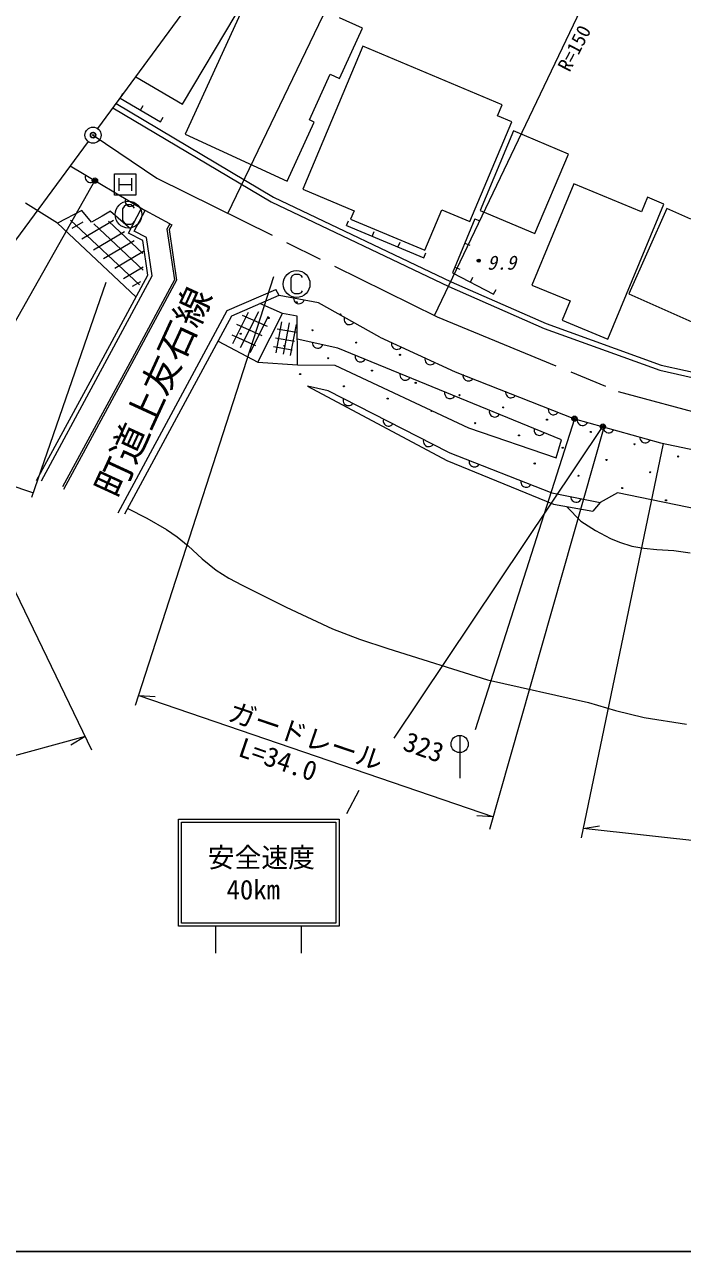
# Model space of a CAD drawing. Units: millimetres, scale not verified. Extents: x 40000 to 680000, y 20000 to 380000.
# Drawn here: x 275240 to 336668, y 205000 to 319471 of the extents above; entities that cross this region are included whole.
import ezdxf
from ezdxf.enums import TextEntityAlignment as Align

# ---------------------------------------------------------------- set-up
doc = ezdxf.new("R2010")
doc.units = ezdxf.units.MM
doc.header["$LTSCALE"] = 1000
doc.header["$PDMODE"] = 32
doc.header["$PDSIZE"] = 500
doc.linetypes.add('CHAIN', pattern=[18.5, 12, -1.5, 3.5, -1.5])
for name, color, linetype, lineweight in [('M-BGD', 7, 'Continuous', 13), ('M-BGD-EXST', 7, 'Continuous', 13), ('M-BMK', 2, 'CHAIN', 13), ('M-BMK-OTRS', 5, 'Continuous', 13), ('M-BMK-SRVR', 3, 'Continuous', 13), ('M-STR-HTXT', 7, 'Continuous', 13), ('M-STR-STRC', 7, 'Continuous', 13), ('M-TTL-BAND', 7, 'Continuous', 25)]:
    doc.layers.add(name, color=color, linetype=linetype, lineweight=lineweight)
doc.layers.add('M-BMK-HTXT', color=7, linetype='Continuous')
doc.layers.add('M-OTRS', color=6, linetype='Continuous')
doc.styles.add('ＭＳ ゴシック', font='')
doc.styles.get('ＭＳ ゴシック').set_extended_font_data('MS Gothic')

msp = doc.modelspace()

# ---------------------------------------------------------------- linework, layer by layer
at = {"layer": 'M-BGD'}
for p, q in [((296711, 323375), (290235, 309239)), ((289976, 312029), (294991, 320429)), ((306781, 319137), (304658, 320109)), ((304632, 314445), (306781, 319137)), ((306824, 317442), (301224, 304102)), ((319829, 311982), (306824, 317442)), ((301835, 310582), (303783, 314834)), ((303783, 314834), (304632, 314445)), ((285646, 314603), (289976, 312029)), ((284167, 312593), (284418, 313026)), ((284167, 312593), (287947, 310396)), ((283500, 311686), (298257, 302920)), ((283797, 312091), (298492, 303362)), ((286057, 311495), (286308, 311927)), ((319397, 310952), (319829, 311982)), ((287947, 310396), (288199, 310829)), ((299771, 304871), (302292, 310373)), ((302292, 310373), (301835, 310582)), ((316818, 301095), (320722, 310395)), ((320722, 310395), (319397, 310952)), ((290235, 309239), (299771, 304871)), ((320894, 309546), (317770, 302119)), ((326018, 307391), (320894, 309546)), ((322894, 299963), (326018, 307391)), ((279504, 306278), (286505, 302128)), ((280937, 305421), (280910, 305298)), ((280910, 305298), (280910, 305181)), ((280910, 305181), (280945, 305044)), ((280945, 305044), (281000, 304941)), ((281000, 304941), (281082, 304845)), ((281082, 304845), (281219, 304763)), ((281219, 304763), (281343, 304736)), ((281343, 304736), (281460, 304736)), ((281460, 304736), (281597, 304771)), ((281597, 304771), (281700, 304826)), ((281700, 304826), (281795, 304908)), ((326515, 304617), (322597, 295169)), ((332830, 301999), (326515, 304617)), ((298492, 303362), (315064, 295481)), ((301224, 304102), (306009, 302093)), ((333394, 303358), (332830, 301999)), ((334920, 302725), (333394, 303358)), ((278316, 300930), (275325, 302798)), ((284663, 303195), (284635, 303071)), ((284635, 303071), (284635, 302954)), ((284635, 302954), (284670, 302817)), ((284670, 302817), (284725, 302715)), ((284725, 302715), (284808, 302619)), ((284808, 302619), (284945, 302537)), ((284941, 300008), (286160, 302332)), ((284945, 302537), (285068, 302509)), ((285068, 302509), (285185, 302510)), ((285185, 302510), (285322, 302544)), ((285322, 302544), (285425, 302599)), ((285425, 302599), (285521, 302682)), ((298257, 302920), (314855, 295026)), ((329694, 290120), (334920, 302725)), ((335202, 302311), (331653, 294355)), ((337434, 301315), (335202, 302311)), ((280600, 302135), (278316, 300930)), ((279533, 301210), (285974, 295176)), ((283541, 301181), (280598, 299435)), ((281490, 301022), (280600, 302135)), ((282501, 301597), (281490, 301022)), ((283260, 302047), (282501, 301597)), ((283093, 301121), (286296, 298121)), ((283260, 302047), (285151, 300408)), ((285484, 300182), (286505, 302128)), ((288805, 300888), (286505, 302128)), ((305300, 300707), (305492, 301168)), ((305661, 301326), (312610, 298409)), ((306009, 302093), (305678, 301306)), ((312610, 298409), (314199, 302195)), ((314199, 302195), (316818, 301095)), ((317272, 301334), (315204, 296319)), ((317272, 301334), (317734, 301143)), ((317770, 302119), (322894, 299963)), ((278316, 300930), (285646, 294065)), ((280685, 301046), (279656, 300435)), ((284568, 300144), (281686, 298435)), ((281710, 300886), (286329, 296560)), ((286276, 299334), (284941, 300008)), ((286642, 299597), (285484, 300182)), ((288805, 300888), (288529, 300374)), ((288529, 300374), (289237, 295653)), ((288981, 300794), (288736, 300338)), ((288736, 300338), (289444, 295616)), ((288805, 300888), (288981, 300794)), ((305300, 300707), (312508, 297698)), ((307702, 299704), (307895, 300165)), ((285465, 299294), (282628, 297611)), ((286741, 296091), (286276, 299334)), ((287156, 296017), (286642, 299597)), ((310105, 298701), (310298, 299162)), ((316343, 299082), (316806, 298891)), ((286344, 298292), (283657, 296699)), ((312508, 297698), (312701, 298159)), ((286308, 296841), (284481, 295757)), ((315415, 296831), (315877, 296640)), ((281550, 286483), (286741, 296091)), ((281902, 286293), (287156, 296017)), ((289237, 295653), (285277, 288326)), ((286065, 295472), (285305, 295022)), ((289444, 295616), (285453, 288231)), ((315064, 295481), (323946, 291568)), ((315204, 296319), (319027, 294313)), ((316870, 295445), (317103, 295887)), ((294159, 292776), (298715, 294748)), ((294588, 292308), (299008, 294221)), ((299022, 294195), (298715, 294748)), ((302672, 293493), (299022, 294195)), ((314855, 295026), (323761, 291104)), ((319027, 294313), (319259, 294756)), ((322597, 295169), (326172, 293687)), ((331653, 294355), (337834, 291597)), ((299311, 292506), (297210, 293439)), ((300356, 293938), (300373, 293813)), ((300373, 293813), (300413, 293703)), ((300413, 293703), (300492, 293586)), ((300492, 293586), (300579, 293508)), ((300579, 293508), (300689, 293447)), ((300689, 293447), (300846, 293416)), ((300846, 293416), (300972, 293433)), ((300972, 293433), (301081, 293473)), ((301081, 293473), (301198, 293552)), ((301198, 293552), (301276, 293639)), ((301276, 293639), (301338, 293749)), ((308397, 290308), (302672, 293493)), ((326172, 293687), (325427, 291889)), ((288707, 282696), (294159, 292776)), ((289235, 282411), (294588, 292308)), ((294691, 289698), (296164, 292634)), ((295416, 289335), (297108, 292708)), ((297914, 291306), (295589, 292338)), ((296309, 288864), (298011, 292257)), ((297030, 287959), (299311, 292506)), ((300687, 292265), (299311, 292506)), ((300726, 287710), (300687, 292265)), ((305097, 292143), (305074, 292019)), ((305074, 292019), (305078, 291903)), ((305078, 291903), (305117, 291767)), ((297418, 290437), (295063, 291483)), ((299238, 291743), (298690, 288844)), ((300624, 290730), (298816, 291048)), ((299955, 291639), (299401, 288707)), ((300601, 291490), (300051, 288582)), ((305117, 291767), (305175, 291665)), ((305175, 291665), (305260, 291572)), ((305260, 291572), (305400, 291494)), ((305400, 291494), (305524, 291471)), ((305524, 291471), (305641, 291475)), ((305641, 291475), (305777, 291514)), ((305777, 291514), (305878, 291572)), ((305878, 291572), (305971, 291657)), ((323761, 291104), (334542, 287217)), ((323946, 291568), (334682, 287698)), ((325427, 291889), (329694, 290120)), ((293307, 289939), (297030, 287959)), ((296847, 289494), (294612, 290487)), ((300451, 289911), (298679, 290222)), ((304481, 289283), (300705, 290117)), ((302105, 289808), (302118, 289682)), ((302118, 289682), (302155, 289572)), ((308397, 290308), (315449, 287076)), ((309507, 289799), (309494, 289673)), ((309494, 289673), (309507, 289557)), ((300240, 289099), (298473, 289409)), ((302155, 289572), (302231, 289452)), ((302231, 289452), (302316, 289372)), ((302316, 289372), (302424, 289307)), ((302424, 289307), (302581, 289273)), ((302581, 289273), (302706, 289286)), ((302706, 289286), (302817, 289323)), ((302817, 289323), (302936, 289399)), ((302936, 289399), (303016, 289484)), ((303016, 289484), (303081, 289592)), ((325375, 280709), (304481, 289283)), ((306108, 288616), (306099, 288489)), ((306099, 288489), (306117, 288374)), ((309507, 289557), (309556, 289424)), ((309556, 289424), (309622, 289328)), ((309622, 289328), (309714, 289242)), ((309714, 289242), (309860, 289175)), ((309860, 289175), (309985, 289162)), ((309985, 289162), (310101, 289174)), ((310101, 289174), (310234, 289224)), ((310234, 289224), (310330, 289290)), ((310330, 289290), (310416, 289382)), ((285277, 288326), (278801, 276352)), ((285453, 288231), (278878, 276075)), ((297030, 287959), (300726, 287710)), ((300726, 287710), (304202, 287681)), ((304202, 287681), (316679, 281832)), ((306117, 288374), (306171, 288244)), ((306171, 288244), (306241, 288150)), ((306241, 288150), (306337, 288068)), ((306337, 288068), (306485, 288007)), ((306485, 288007), (306611, 287998)), ((306611, 287998), (306726, 288016)), ((306726, 288016), (306857, 288070)), ((306857, 288070), (306950, 288140)), ((306950, 288140), (307033, 288236)), ((312637, 288364), (312623, 288239)), ((312623, 288239), (312636, 288123)), ((312636, 288123), (312685, 287990)), ((312685, 287990), (312751, 287894)), ((312751, 287894), (312844, 287807)), ((312844, 287807), (312989, 287741)), ((312989, 287741), (313115, 287727)), ((313115, 287727), (313231, 287740)), ((313231, 287740), (313364, 287789)), ((313364, 287789), (313460, 287855)), ((313460, 287855), (313546, 287948)), ((334682, 287698), (351617, 283903)), ((276370, 276926), (281550, 286483)), ((276813, 276904), (281902, 286293)), ((310287, 286901), (310278, 286774)), ((310278, 286774), (310296, 286659)), ((310296, 286659), (310350, 286529)), ((310350, 286529), (310420, 286435)), ((310420, 286435), (310516, 286353)), ((310516, 286353), (310664, 286292)), ((310664, 286292), (310790, 286283)), ((310790, 286283), (310905, 286301)), ((310905, 286301), (311036, 286355)), ((311036, 286355), (311129, 286425)), ((311129, 286425), (311212, 286521)), ((315449, 287076), (326587, 282695)), ((316180, 286833), (316173, 286707)), ((316173, 286707), (316192, 286591)), ((316192, 286591), (316248, 286462)), ((316248, 286462), (316319, 286369)), ((316319, 286369), (316415, 286287)), ((316415, 286287), (316564, 286228)), ((316564, 286228), (316690, 286221)), ((316690, 286221), (316805, 286240)), ((316805, 286240), (316935, 286296)), ((316935, 286296), (317028, 286367)), ((317028, 286367), (317109, 286463)), ((334542, 287217), (351524, 283411)), ((303575, 285299), (301645, 285722)), ((301645, 285722), (314663, 278800)), ((314804, 279570), (303575, 285299)), ((314465, 285186), (314457, 285060)), ((314457, 285060), (314474, 284944)), ((320157, 285252), (320150, 285125)), ((320150, 285125), (320169, 285010)), ((305001, 284571), (304982, 284446)), ((304982, 284446), (304990, 284330)), ((304990, 284330), (305033, 284195)), ((305033, 284195), (305095, 284097)), ((305095, 284097), (305184, 284006)), ((305184, 284006), (305327, 283934)), ((305327, 283934), (305452, 283915)), ((305452, 283915), (305568, 283923)), ((305568, 283923), (305702, 283966)), ((305702, 283966), (305801, 284028)), ((305801, 284028), (305892, 284117)), ((314474, 284944), (314529, 284814)), ((314529, 284814), (314599, 284720)), ((314599, 284720), (314694, 284638)), ((314694, 284638), (314842, 284577)), ((314842, 284577), (314969, 284568)), ((314969, 284568), (315084, 284586)), ((315084, 284586), (315214, 284641)), ((315214, 284641), (315308, 284710)), ((315308, 284710), (315390, 284806)), ((320169, 285010), (320225, 284880)), ((320225, 284880), (320295, 284788)), ((320295, 284788), (320392, 284706)), ((320392, 284706), (320541, 284647)), ((320541, 284647), (320667, 284640)), ((320667, 284640), (320782, 284659)), ((320782, 284659), (320912, 284715)), ((320912, 284715), (321005, 284785)), ((321005, 284785), (321086, 284882)), ((318644, 283471), (318635, 283345)), ((318635, 283345), (318653, 283229)), ((318653, 283229), (318708, 283099)), ((318708, 283099), (318777, 283005)), ((318777, 283005), (318873, 282923)), ((318873, 282923), (319021, 282862)), ((319021, 282862), (319147, 282854)), ((319147, 282854), (319263, 282871)), ((319263, 282871), (319393, 282926)), ((319393, 282926), (319487, 282995)), ((319487, 282995), (319569, 283091)), ((324134, 283670), (324127, 283544)), ((324127, 283544), (324146, 283429)), ((324146, 283429), (324202, 283299)), ((324202, 283299), (324272, 283206)), ((324272, 283206), (324369, 283125)), ((324369, 283125), (324518, 283066)), ((324518, 283066), (324644, 283058)), ((324644, 283058), (324759, 283077)), ((324759, 283077), (324889, 283133)), ((324889, 283133), (324982, 283204)), ((324982, 283204), (325063, 283301)), ((283974, 273919), (288707, 282696)), ((284606, 273826), (289235, 282411)), ((308744, 282662), (308725, 282537)), ((308725, 282537), (308733, 282420)), ((308733, 282420), (308776, 282286)), ((308776, 282286), (308838, 282187)), ((308838, 282187), (308927, 282097)), ((308927, 282097), (309069, 282024)), ((309069, 282024), (309195, 282005)), ((309195, 282005), (309311, 282013)), ((309311, 282013), (309445, 282057)), ((309445, 282057), (309544, 282118)), ((309544, 282118), (309634, 282207)), ((316679, 281832), (324889, 279036)), ((322823, 281756), (322814, 281630)), ((322814, 281630), (322832, 281515)), ((326587, 282695), (334618, 280442)), ((326845, 282622), (326851, 282496)), ((326851, 282496), (326882, 282384)), ((326882, 282384), (326951, 282260)), ((326951, 282260), (327032, 282176)), ((327032, 282176), (327136, 282105)), ((327136, 282105), (327290, 282061)), ((327290, 282061), (327417, 282067)), ((327417, 282067), (327529, 282098)), ((327529, 282098), (327652, 282168)), ((327652, 282168), (327737, 282248)), ((327737, 282248), (327808, 282352)), ((329287, 281941), (329294, 281814)), ((329294, 281814), (329325, 281702)), ((329325, 281702), (329394, 281579)), ((330180, 281568), (330251, 281673)), ((312487, 280752), (312468, 280627)), ((312468, 280627), (312476, 280511)), ((312476, 280511), (312519, 280376)), ((322832, 281515), (322886, 281384)), ((322886, 281384), (322956, 281291)), ((322956, 281291), (323052, 281208)), ((323052, 281208), (323200, 281147)), ((323200, 281147), (323326, 281139)), ((323326, 281139), (323441, 281156)), ((323441, 281156), (323572, 281211)), ((323572, 281211), (323665, 281281)), ((323665, 281281), (323748, 281376)), ((324889, 279036), (325375, 280709)), ((329394, 281579), (329475, 281494)), ((329475, 281494), (329579, 281424)), ((329579, 281424), (329734, 281381)), ((329734, 281381), (329860, 281387)), ((329860, 281387), (329972, 281418)), ((329972, 281418), (330096, 281488)), ((330096, 281488), (330180, 281568)), ((332692, 280995), (332699, 280869)), ((332699, 280869), (332730, 280756)), ((332730, 280756), (332800, 280633)), ((332800, 280633), (332880, 280548)), ((332880, 280548), (332985, 280478)), ((332985, 280478), (333139, 280435)), ((333265, 280441), (333378, 280472)), ((333378, 280472), (333501, 280542)), ((333501, 280542), (333585, 280622)), ((333585, 280622), (333656, 280727)), ((312519, 280376), (312581, 280277)), ((312581, 280277), (312670, 280187)), ((312670, 280187), (312812, 280114)), ((312812, 280114), (312937, 280095)), ((312937, 280095), (313054, 280103)), ((313054, 280103), (313188, 280147)), ((313188, 280147), (313287, 280209)), ((313287, 280209), (313377, 280298)), ((314804, 279570), (324462, 275780)), ((333139, 280435), (333265, 280441)), ((334618, 280442), (355676, 276035)), ((314663, 278800), (324613, 274716)), ((316753, 278805), (316746, 278679)), ((316746, 278679), (316765, 278564)), ((316765, 278564), (316822, 278434)), ((316822, 278434), (316893, 278342)), ((316893, 278342), (316990, 278261)), ((316990, 278261), (317139, 278202)), ((317139, 278202), (317266, 278196)), ((317266, 278196), (317381, 278215)), ((317381, 278215), (317510, 278272)), ((317510, 278272), (317603, 278343)), ((317603, 278343), (317684, 278440)), ((321582, 276910), (321575, 276784)), ((321575, 276784), (321595, 276669)), ((321595, 276669), (321651, 276539)), ((321651, 276539), (321722, 276447)), ((321722, 276447), (321819, 276366)), ((321819, 276366), (321968, 276307)), ((321968, 276307), (322095, 276301)), ((322095, 276301), (322210, 276320)), ((322210, 276320), (322339, 276377)), ((322339, 276377), (322432, 276448)), ((322432, 276448), (322513, 276545)), ((324462, 275780), (328989, 274870)), ((326235, 275424), (326251, 275298)), ((326251, 275298), (326290, 275188)), ((326290, 275188), (326368, 275071)), ((326368, 275071), (326455, 274992)), ((326455, 274992), (326564, 274929)), ((326564, 274929), (326721, 274898)), ((326721, 274898), (326847, 274913)), ((326847, 274913), (326957, 274952)), ((326957, 274952), (327074, 275031)), ((327074, 275031), (327153, 275117)), ((327153, 275117), (327216, 275227)), ((328989, 274870), (328313, 274077)), ((330602, 275780), (328989, 274870)), ((358138, 270103), (330602, 275780)), ((324613, 274716), (328313, 274077)), ((327185, 273148), (325861, 274463))]:
    msp.add_line(p, q, dxfattribs=at)
for points in [[(284879, 274332), (286662, 273428), (288510, 272370), (289498, 271687), (290513, 270842), (291838, 269618), (293132, 268562), (294311, 267818), (295553, 267163), (299661, 265114), (303997, 263076), (306509, 262138), (309167, 261256), (318457, 258334), (327907, 256214), (330405, 255486), (333089, 254819), (337039, 254182)], [(327185, 273148), (328537, 272278), (329939, 271513), (330778, 271163), (331930, 270815), (333062, 270602), (334264, 270487), (335865, 270384), (337370, 270171)]]:
    msp.add_lwpolyline(points, dxfattribs=at)
for centre, radius in [((317643, 297443), 150), ((317643, 297443), 90), ((317643, 297443), 30), ((300653, 293564), 50), ((298037, 292094), 50), ((304738, 292418), 50), ((302122, 290948), 50), ((295422, 290624), 50), ((306207, 289802), 50), ((299507, 289479), 50), ((310292, 288657), 50), ((303592, 288333), 50), ((300976, 286863), 50), ((307677, 287187), 50), ((305061, 285717), 50), ((311762, 286041), 50), ((309146, 284572), 50), ((315847, 284895), 50), ((313231, 283426), 50), ((319932, 283750), 50), ((317316, 282280), 50), ((324017, 282604), 50), ((321401, 281134), 50), ((328102, 281458), 50), ((325486, 279988), 50), ((332187, 280312), 50), ((322871, 278519), 50), ((329571, 278843), 50), ((336272, 279166), 50), ((326956, 277373), 50), ((333656, 277697), 50), ((331041, 276227), 50), ((335126, 275081), 50)]:
    msp.add_circle(centre, radius, dxfattribs=at)
at = {"layer": 'M-BGD-EXST'}
for p, q in [((283640, 303546), (283640, 305546)), ((283640, 305546), (285640, 305546)), ((284040, 305146), (284040, 303946)), ((284040, 304546), (285240, 304546)), ((285240, 305146), (285240, 303946)), ((285640, 305546), (285640, 303546)), ((285640, 303546), (283640, 303546)), ((284545, 302486), (284395, 302286)), ((284395, 302286), (284395, 301186)), ((284745, 302636), (284545, 302486)), ((285195, 302636), (284745, 302636)), ((285395, 302486), (285195, 302636)), ((285495, 302336), (285395, 302486)), ((284395, 301186), (284545, 300986)), ((285395, 300936), (285495, 301086)), ((284545, 300986), (284745, 300836)), ((284745, 300836), (285195, 300836)), ((285195, 300836), (285395, 300936)), ((300241, 296013), (300091, 295813)), ((300091, 295813), (300091, 294713)), ((300441, 296163), (300241, 296013)), ((300891, 296163), (300441, 296163)), ((301091, 296013), (300891, 296163)), ((301191, 295863), (301091, 296013)), ((300091, 294713), (300241, 294513)), ((300241, 294513), (300441, 294363)), ((300441, 294363), (300891, 294363)), ((300891, 294363), (301091, 294463)), ((301091, 294463), (301191, 294613))]:
    msp.add_line(p, q, dxfattribs=at)
for centre in [(284945, 301736), (300641, 295263)]:
    msp.add_circle(centre, 1250, dxfattribs=at)
at = {"layer": 'M-BMK'}
for p, q in [((281635, 309151), (287602, 305123)), ((287602, 305123), (313753, 292194)), ((313753, 292194), (330669, 285241)), ((330669, 285241), (347613, 280638))]:
    msp.add_line(p, q, dxfattribs=at)
at = {"layer": 'M-BMK-OTRS'}
for p, q in [((282079, 309756), (308878, 346182)), ((281188, 308549), (264769, 286411)), ((263084, 289917), (281500, 251799))]:
    msp.add_line(p, q, dxfattribs=at)
at = {"layer": 'M-BMK-SRVR'}
for radius in [750, 30]:
    msp.add_circle((281635, 309151), radius, dxfattribs=at)
at = {"layer": 'M-OTRS'}
msp.add_point((281635, 309151), dxfattribs=at)
at = {"layer": 'M-STR-HTXT'}
for p, q in [((294221, 301850), (308056, 330616)), ((313521, 292309), (327533, 321584)), ((275929, 275389), (282868, 295439)), ((285606, 255962), (298510, 295958)), ((318691, 244401), (329348, 281921)), ((334877, 280388), (327199, 243591)), ((273601, 276625), (276066, 275783)), ((285898, 256868), (287453, 256781)), ((285898, 256868), (319020, 245557)), ((280894, 253054), (249332, 244367)), ((280894, 253054), (279559, 252251)), ((319020, 245557), (317465, 245645)), ((327381, 244464), (328918, 244717)), ((364590, 240374), (327381, 244464))]:
    msp.add_line(p, q, dxfattribs=at)
at = {"layer": 'M-STR-STRC'}
for p, q in [((281814, 304908), (270910, 285673)), ((309756, 252901), (329233, 281953)), ((326587, 282695), (317319, 253667)), ((315871, 253144), (315871, 249144)), ((306451, 248003), (305288, 245828)), ((289602, 235341), (289602, 245341)), ((289602, 245341), (304602, 245341)), ((289902, 235641), (289902, 245041)), ((289902, 245041), (304302, 245041)), ((304302, 245041), (304302, 235641)), ((304602, 245341), (304602, 235341)), ((304602, 235341), (289602, 235341)), ((304302, 235641), (289902, 235641)), ((293102, 232841), (293102, 235341)), ((301102, 232841), (301102, 235341))]:
    msp.add_line(p, q, dxfattribs=at)
for centre, radius in [((281814, 304908), 250), ((281814, 304908), 150), ((281814, 304908), 50), ((326587, 282695), 250), ((326587, 282695), 150), ((326587, 282695), 50), ((329233, 281953), 250), ((329233, 281953), 250), ((329233, 281953), 150), ((329233, 281953), 150), ((329233, 281953), 50), ((329233, 281953), 50), ((315871, 252344), 800)]:
    msp.add_circle(centre, radius, dxfattribs=at)
at = {"layer": 'M-TTL-BAND'}
msp.add_line((40000, 205000), (579000, 205000), dxfattribs=at)

# ---------------------------------------------------------------- texts
at = {"layer": 'M-BGD', "style": 'ＭＳ ゴシック', "oblique": 15}
msp.add_text('9.9', height=1320, dxfattribs=at).set_placement((318427, 296201), align=Align.BOTTOM_LEFT)
at = {"layer": 'M-BMK-HTXT', "style": 'ＭＳ ゴシック'}
msp.add_text('町道上友石線', height=2566, rotation=65.3, dxfattribs=at).set_placement((284749, 274797), align=Align.BOTTOM_LEFT)
at = {"layer": 'M-STR-HTXT', "style": 'ＭＳ ゴシック'}
for s, height, rotation, p in [('R=150', 1320, 62.7, (326479, 314782)), ('ガードレール', 1833, 341.4, (293947, 254078)), ('L=34.0', 1833, 341.2, (294902, 250729))]:
    msp.add_text(s, height=height, rotation=rotation, dxfattribs=at).set_placement(p, align=Align.BOTTOM_LEFT)
at = {"layer": 'M-STR-STRC', "style": 'ＭＳ ゴシック'}
msp.add_text('323', height=1833, rotation=340.3, dxfattribs=at).set_placement((310262, 251305), align=Align.BOTTOM_LEFT)
for s, p in [('安全速度', (292352, 240290)), ('40km', (294102, 237290))]:
    msp.add_text(s, height=1833, dxfattribs=at).set_placement(p, align=Align.BOTTOM_LEFT)

doc.saveas('drawing.dxf')
